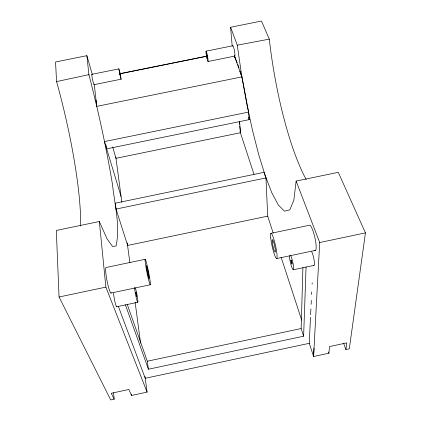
<?xml version="1.0" encoding="UTF-8"?>
<svg xmlns="http://www.w3.org/2000/svg" width="421" height="421" viewBox="0 0 421 421"><rect width="100%" height="100%" fill="white"/><g stroke="black" fill="none" stroke-linecap="round" stroke-linejoin="round"><path stroke-width="0.63" d="M125.421 304.836L148.418 369.233L303.625 336.211L301.152 328.548L302.91 267.645M303.625 336.211L306.062 266.977M310.488 317.339L309.272 343.325L313.582 356.508L328.906 353.208L329.506 346.583L346.783 342.862L345.909 349.541L349.304 348.809L365.454 232.876L338.273 172.31L296.131 181.077L293.858 200.07L289.811 209.858L284.496 211.158L278.381 205.085L271.85 192.865L265.204 175.678L258.699 154.575L252.521 130.484L246.843 104.219L241.822 76.543L237.27 45.173L230.608 27.254L261.473 21.05L269.293 39.132A132.21 29.549 80.2 0 0 306.209 179.541M310.614 314.729L310.903 308.861M311.13 304.299L311.319 300.389M311.608 294.526L311.735 291.916M312.124 284.096L312.187 282.791M296.131 181.077L319.702 242.528L313.582 356.508L314.029 348.262M232.655 46.184A5.294 0.684 79.7 0 1 234.455 50.783A5.294 0.684 79.7 0 1 234.402 55.782L235.013 57.645L234.771 57.835M94.088 84.663L121.116 79.185L120.048 73.333L118.833 68.886L91.778 74.343M80.664 226.066A133.778 22.25 76.9 0 0 56.561 81.595L88.899 74.643L89.71 77.653C98.672 112.923 106.524 148.487 112.475 184.393C114.644 204.701 120.401 225.63 116.085 245.98L112.554 246.506L106.955 238.633L99.345 221.509L56.314 230.466L59.061 296.989L110.712 399.95L114.18 399.203L113.559 392.73M114.18 399.203L111.27 393.272L128.879 389.478L131.505 395.466L147.076 392.109L144.992 376.458M309.272 343.325L145.234 378.29L118.338 306.325M59.061 296.989L105.866 287.122L147.076 392.109M319.702 242.528L365.454 232.876M110.934 293.069L150.218 284.775A13.046 0.826 78.7 0 0 147.334 266.261A13.046 0.826 78.7 0 0 145.624 264.967A13.046 0.826 78.7 0 0 150.218 284.775M276.76 258.541L315.466 250.369M116.728 306.735L137.735 302.289M293.374 269.761L314.055 265.383M127.21 304.236L147.313 361.218L301.152 328.548M127.637 245.454L267.677 216.147L265.977 177.93L264.056 172.326L115.317 203.175L116.049 209.069L127.637 245.454L127.295 242.885M145.277 259.268L106.297 267.451A13.072 1.616 79.1 0 0 107.097 281.091A13.072 1.616 79.1 0 0 111.307 292.784M270.829 233.36L309.24 225.293A12.967 2.473 77 0 1 314.94 237.828A12.967 2.473 77 0 1 314.787 250.295M116.049 209.069L265.977 177.93M240.291 72.765L241.949 76.875L248.622 112.075L104.471 141.588L121.059 196.418M105.797 144.529L106.676 148.866L249.564 119.564M208.095 61.487L234.813 56.082M240.38 71.196L239.933 71.286L235.013 57.645M241.949 76.875L96.762 106.376L94.246 84.2M92.378 74.58L86.879 55.672L55.546 61.971L56.561 81.595M206.132 51.151L232.929 45.742M120.027 73.664L206.858 56.119L206.327 54.341L207.306 58.682M119.538 71.523L120.101 73.77L206.564 56.298M237.27 45.173L269.293 39.132M121.059 79.206L118.833 68.886M234.386 55.761L237.155 62.887M237.844 64.666L238.996 67.634M241.843 76.606L239.933 71.286L240.07 72.217M343.683 343.478L345.909 349.541M328.485 351.988L328.906 353.208M240.081 131.51L240.48 132.726L115.991 158.312L112.686 146.976M240.107 131.857L254.01 174.362M267.677 216.147L273.176 232.966M281.123 257.263L301.699 320.176M120.19 74.959L120.459 76.033L120.101 73.77M119.785 73.086L120.08 74.433M96.093 100.482L96.556 102.361M234.26 56.109L234.486 57.209M248.595 117.196L249.127 119.653L248.622 112.075M147.313 361.218L148.418 369.233M115.822 157.044L121.837 202.275M127.279 243.206L129.863 262.651M135.125 302.225L140.561 343.099M106.518 147.566L106.676 148.866M131.357 394.177L131.505 395.466M239.328 122.364L239.544 124.306M239.76 126.247L240.48 132.726L239.57 121.627M86.879 55.672L88.942 75.059M99.345 221.509L105.866 287.122M230.608 27.254L232.16 45.805M116.938 306.52A7.952 0.942 79.3 0 1 115.133 302.588A7.952 0.942 79.3 0 1 113.575 293.148M135.378 287.953A7.941 0.684 79 0 1 137.793 299.815A7.941 0.684 79 0 1 136.599 299.173A7.941 0.684 79 0 1 134.604 287.538M290.464 255.079A7.883 1.195 77 0 1 293.532 266.404A7.883 1.195 77 0 1 291.937 267.619A7.883 1.195 77 0 1 289.427 255.868M311.74 251.747A7.878 1.442 76.7 0 1 314.25 260.899A7.878 1.442 76.7 0 1 313.645 265.298M94.23 84.247A5.326 0.442 77.4 0 1 92.704 80.248A5.326 0.442 77.4 0 1 91.894 74.333M136.704 296.31L135.872 292.416L136.704 296.31M206.758 54.877L207.348 57.803L206.758 54.877M120.301 75.506L119.653 72.586L120.301 75.506M272.245 241.938A6.462 0.847 77.4 0 0 275.024 252.137A6.462 0.847 77.4 0 0 274.103 243.633A6.462 0.847 77.4 0 0 272.245 241.938M146.682 268.43A6.489 0.41 78.7 0 0 148.966 278.323A6.489 0.41 78.7 0 0 147.555 269.182A6.489 0.41 78.7 0 0 146.682 268.43M270.703 237.86A12.988 1.705 77.4 0 0 276.276 258.426A12.988 1.705 77.4 0 0 274.481 241.475A12.988 1.705 77.4 0 0 270.703 237.86M290.985 260.788A2.089 0.316 77 0 0 291.927 264.099A2.089 0.316 77 0 0 291.674 261.388A2.089 0.316 77 0 0 290.985 260.788M206.085 53.204A5.299 0.468 79.3 0 0 207.974 61.503A5.299 0.468 79.3 0 0 207.111 54.283A5.299 0.468 79.3 0 0 206.085 53.204"/></g></svg>
